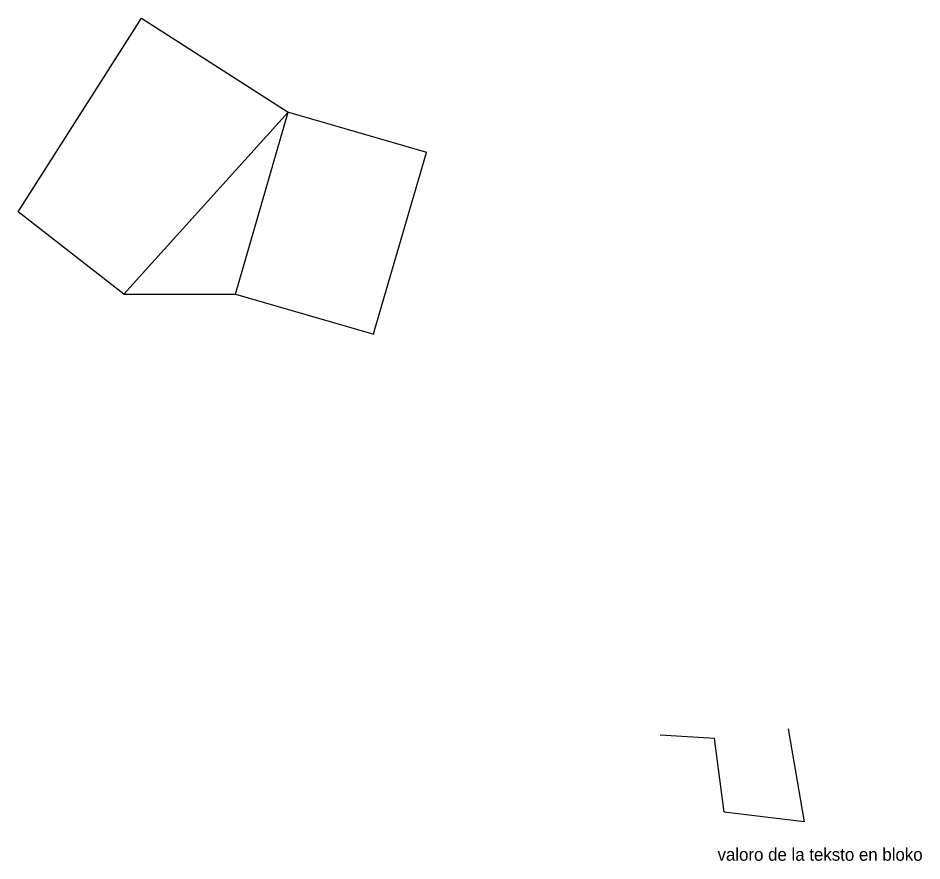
# Model space of a CAD drawing. Header units: millimetres. Extents: x -3088 to 11212, y -3065 to 12535.
# Drawn here: x -2199 to 4975, y 5847 to 12535 of the extents above; entities that cross this region are included whole.
import ezdxf

# ---------------------------------------------------------------- set-up
doc = ezdxf.new("R2010")
doc.units = ezdxf.units.MM
doc.header["$MEASUREMENT"] = 0
doc.layers.add('Tavolo 3', color=4, linetype='Continuous')
doc.dimstyles.new('ISO-25', dxfattribs={"dimtxt": 2.5, "dimasz": 2.5, "dimexe": 1.25, "dimexo": 0.625, "dimtad": 1, "dimtxsty": 'Standard', "dimcen": 2.5, "dimadec": 0, "dimazin": 0, "dimtfac": 1, "dimtmove": 0, "dimatfit": 3, "dimfxl": 1, "dimtzin": 0, "dimarcsym": 0})

# ---------------------------------------------------------------- blocks, each defined once
blk = doc.blocks.new('bloko')
at = {"layer": 'Tavolo 3'}
for p, q in [((271.5, 828.3), (398.7, 91.3)), ((-313.4, 752), (-745.8, 777.4)), ((-237.1, 167.5), (-313.4, 752)), ((398.7, 91.3), (-237.1, 167.5))]:
    blk.add_line(p, q, dxfattribs=at)
blk.add_attdef('ETIKEDO', (-289.2, -218.1), '', height=100, dxfattribs=at)
blk = doc.blocks.new('*D14')
at = {"layer": 'Defpoints', "color": 0}
for p in [(-54.1, 11789.6), (1042.3, 11471.2), (-473.8, 10344.7)]:
    blk.add_point(p, dxfattribs=at)
at = {"layer": 'Tavolo 3', "color": 0, "lineweight": -2}
for p, q in [((-53.5, 11789.5), (1043.5, 11470.9)), ((623.3, 10028.7), (1041.6, 11468.8)), ((-473.2, 10344.5), (623.8, 10025.9))]:
    blk.add_line(p, q, dxfattribs=at)
at = {"layer": 'Tavolo 3', "color": 0}
for points in [[(1042, 11468.7), (1041.2, 11468.9), (1042.3, 11471.2)], [(622.9, 10028.8), (623.7, 10028.5), (622.6, 10026.3)]]:
    blk.add_solid(points, dxfattribs=at)
at = {"layer": 'Tavolo 3', "color": 0, "insert": (834.4, 10748.1), "char_height": 2.5, "attachment_point": 5, "rotation": 253.8035}
blk.add_mtext('1504,68', dxfattribs=at)

msp = doc.modelspace()

# ---------------------------------------------------------------- linework, layer by layer
for points in [[(-2199.208, 10997.252), (-1219.899, 12535.435), (-54.055, 11789.649), (-1359.8, 10344.689), (-2199.208, 10997.252)], [(-54.055, 11789.649), (-1359.8, 10344.689), (-473.759, 10344.689), (-54.055, 11789.649)]]:
    msp.add_lwpolyline(points, close=True)

# ---------------------------------------------------------------- block references
at = {"layer": 'Tavolo 3'}
msp.add_blockref('bloko', (3642.137, 6066.05), dxfattribs=at).add_auto_attribs({'ETIKEDO': 'valoro de la teksto en bloko'})

# ---------------------------------------------------------------- dimensions: what is measured, and where the dimension line sits
dim = msp.add_aligned_dim(p1=(-473.759, 10344.689), p2=(-54.055, 11789.649), distance=-1141.634, dimstyle='ISO-25', dxfattribs=at)
dim.commit()
dim.dimension.update_dxf_attribs({"geometry": '*D14', "text_midpoint": (834.418, 10748.149)})

doc.saveas('drawing.dxf')
